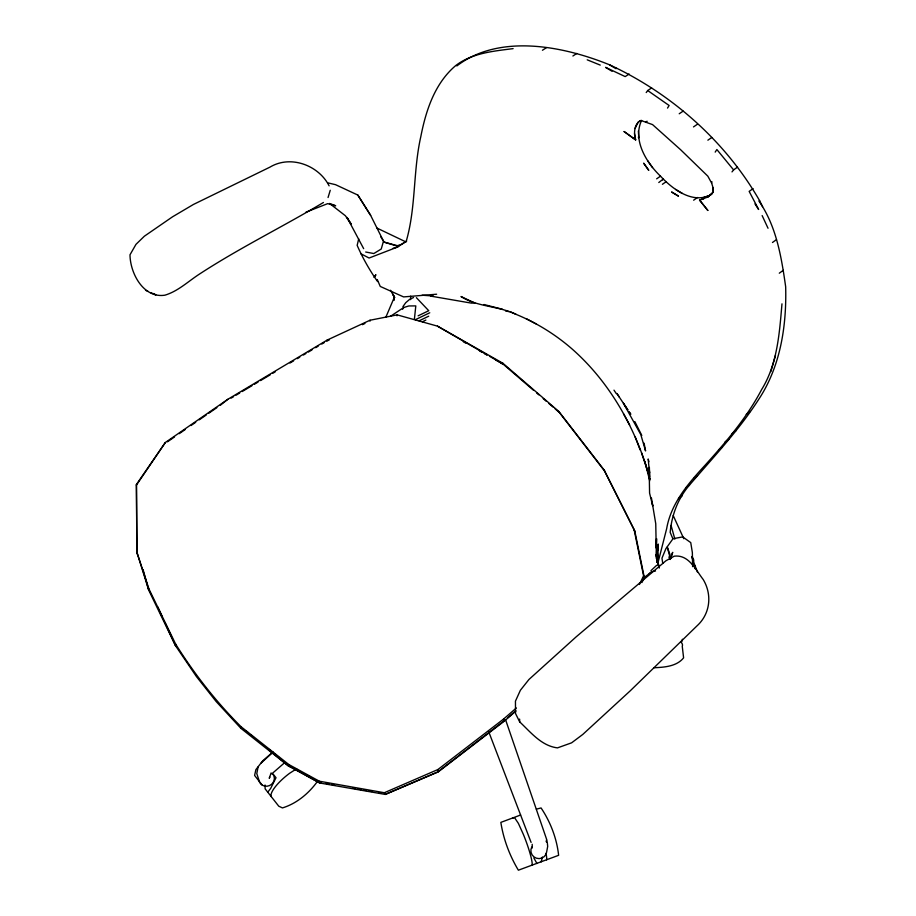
<?xml version="1.0" encoding="UTF-8"?>
<svg xmlns="http://www.w3.org/2000/svg" width="916" height="916" viewBox="0 0 916 916"><rect width="100%" height="100%" fill="white"/><g stroke="black" fill="none" stroke-linecap="round" stroke-linejoin="round"><path stroke-width="1.37" d="M659.405 567.702L657.665 564.016L658.283 544.081L658.329 549.726M410.574 299.635L410.689 296.166M656.211 547.573L655.753 523.734L651.436 497.96M641.898 582.599L644.326 577.572L634.834 531.211L604.022 469.885L558.829 411.479L502.907 363.263L437.482 326.142L397.189 314.875L370.03 320.234L327.241 340.031L227.855 399.284L165.327 442.52L136.427 484.472L136.965 552.462L148.942 588.942L175.654 644.108L175.563 645.78L196.516 676.684L216.187 701.564L240.942 728.369L288.551 766.039L319.753 782.997L385.235 794.424L438.26 771.856L504.144 721.27L516.029 710.953M164.834 622.422L175.563 645.78L148.724 590.19L136.965 552.462M781.978 303.837C779.436 333.138 777.466 364.018 761.562 389.678C746.941 417.559 726.285 441.695 705.32 464.973C688.282 483.396 671.062 503.216 666.653 528.692L657.665 564.016M634.49 133.621L635.647 139.896L624.128 131.549L635.647 139.896C633.609 133.564 633.964 123.568 640.96 120.488L652.547 124.599L680.611 149.72L707.816 176.147L711.663 183.143L713.117 187.929L713.255 192.12L707.976 196.986L699.549 200.077L707.816 210.428L699.549 200.077L703.786 198.772M711.869 194.261C693.309 204.921 672.871 189.383 660.505 176.181C646.318 162.601 632.406 140.034 641.601 120.431M711.663 183.143L711.835 181.597M240.942 728.369L241.148 726.8A433.36 328.443 78.3 0 1 175.654 644.108M532.31 847.953L532.196 844.3M148.942 588.942L148.724 590.19L143.102 569.649M294.998 768.581L288.551 766.039L288.815 764.528L241.148 726.8M397.017 315.802L397.189 314.875M694.775 568.561L695.267 565.985M692.565 566.638L693.79 560.111L692.038 556.424M770.848 371.621L775.497 355.465M165.327 442.52L136.427 485.114M358.706 238.87L357.16 245.362C362.679 258.037 369.629 270.243 377.552 281.533M541.173 861.91L542.375 857.033M258.106 766.932L256.789 773.585L258.873 779.894A7.855 7.408 -25.4 0 0 269.418 785.619A7.855 7.408 -25.4 0 0 272.853 774.054M681.733 641.795L682.397 639.265M328.168 182.948L335.531 184.677L357.824 195.062L370.637 215.374L383.506 241.137L381.239 249.026L373.831 253.537L365.69 252.026M328.054 197.524L330.252 190.276M271.113 772.898L269.258 778.325L269.785 777.146M670.455 558.817L672.699 552.337L670.409 558.875L667.272 547.047L670.111 554.981M227.855 399.284L220.401 405.204M385.842 317.245L394.487 296.933L393.983 300.276L394.052 296.704L392.85 294.047L394.647 297.62L390.514 290.257M327.241 340.031L326.737 341.107L329.279 339.928M639.448 584.454L643.582 575.843L634.078 529.494L604.022 469.885M635.04 128.515L638.269 121.954L640.96 120.488M672.871 538.734L670.18 532.425C671.726 514.998 678.012 498.304 689.542 485.022C713.278 457.29 738.617 430.554 758.482 399.72C780.535 366.503 786.684 325.936 785.665 286.754C781.44 257.19 776.436 226.115 758.94 201.119L759.593 200.65C725.541 141.339 671.462 93.501 609.518 64.796C563.489 46.121 499.518 33.274 456.832 65.941M667.524 108.088L669.127 105.5L647.704 90.535L646.215 92.562M715.19 152.113L716.873 149.537L733.579 169.884L732.01 171.899M402.536 309.207L403.75 307.49L390.617 316.215M402.914 306.62L405.742 302.692L409.635 299.36L413.54 297.517M658.787 182.524L663.39 178.906L662.646 179.868M267.77 792.203L270.667 788.401L276.014 777.73L273.346 774.352M317.486 781.371C308.841 793.348 296.727 803.55 282.449 807.923L278.762 806.195L265.125 788.836L265.045 785.001M650.955 570.622L656.658 565.298M273.082 752.128L261.163 762.982M707.976 196.986L713.255 192.12L713.117 187.929M271.789 773.871L284.567 762.753M272.728 752.15L262.697 760.875L255.885 769.623L254.602 775.44L262.113 785.001M288.815 764.528L319.329 781.211L384.331 792.729L437.848 769.566L503.514 719.106L516.361 707.976M505.38 719.758L437.814 771.925L385.235 794.424L384.331 792.729M507.544 717.892L515.09 711.343M642.792 578.786L644.326 577.572L643.582 575.843M649.249 573.679L651.917 571.641L655.513 571M643.902 577.721L651.917 571.641M693.755 478.553L697.557 475.679M685.763 487.873L689.542 485.022M678.458 498.636L682.202 495.808M724.968 442.085L728.884 439.13M718.522 450.019L722.426 447.088M746.254 414.353L750.238 411.376M732.159 433.531L736.098 430.577M406.658 241.114L401.849 244.229L396.628 245.946L383.678 241.996L398.712 246.038M779.298 273.197L783.295 270.3M772.474 242.488L776.459 239.637M753.112 188.616L749.162 191.398L758.631 209.466L754.979 203.913M733.579 169.884L737.517 167.136M693.63 200.192L697.5 197.49M167.479 441.81L174.532 436.932M179.238 433.669L185.112 429.604M190.997 425.539L195.703 422.287M199.23 419.849L206.283 414.959M208.642 413.334L216.874 407.643M662.417 184.299L666.275 181.631M707.873 140.182L711.801 137.492M656.646 178.826L660.505 176.181M693.492 126.923L697.408 124.244M679.225 113.767L683.141 111.111M647.704 90.535L651.62 87.925M414.433 318.86L415.807 305.898L408.834 305.955L403.704 307.524M629.109 74.013L625.204 76.601L605.602 67.36L612.037 71.276M616.605 68.265L615.953 68.689L609.518 64.796M572.889 56.002L576.794 53.449M542.444 50.254L546.36 47.724M296.601 768.799L289.548 773.322A25.247 7.179 -39 0 0 271.17 796.531M231.13 398.128L233.591 396.662M236.042 395.208L239.717 393.01M242.167 391.544L251.969 385.705M254.419 384.239L258.094 382.041M260.545 380.587L270.357 374.736M272.808 373.27L275.258 371.804M289.96 363.034L293.635 360.847M297.322 358.648L299.772 357.183M303.448 354.996L305.898 353.53M308.349 352.065L312.024 349.878M315.699 347.679L318.15 346.225M321.825 344.027L324.275 342.561M360.767 253.686L369.091 258.026L397.67 247.011L406.269 241.137C416.082 207.291 413.013 171.006 420.833 136.53C425.94 110.401 434.779 83.253 455.779 65.528C472.164 53.002 493.38 51.182 513.12 48.628M323.44 202.482C282.357 227.019 239.202 248.099 199.127 274.296C187.94 281.601 177.956 291.277 164.891 295.192C143.411 298.501 130.141 273.186 130.003 254.785L135.98 244.354L144.385 236.202L172.54 216.806L193.425 204.463L269.934 167.147C290.509 154.712 318.631 165.201 329.107 185.834M422.345 321.791L425.871 320.085M415.257 319.741L429.764 312.768M419.047 320.852L428.711 316.203M418.108 315.825L428.745 310.719L416.391 297.666M362.404 324.665L364.946 323.485M305.887 212.214L327.653 203.65L335.691 205.779L330.745 203.902M301.055 772.188L289.96 766.326L319.753 782.997L320.772 782.596M520.609 815.011L500.846 822.385C503.457 839.193 509.617 855.636 518.376 870.2L558.623 855.315C556.825 838.575 550.459 821.904 541.07 807.958L536.375 809.137M707.679 196.058L702.79 197.822L703.373 198.383M645.883 121.736L647.188 121.278M393.044 248.328L397.67 247.011M437.814 771.925L437.848 769.566M436.634 294.219L403.59 296.91L380.266 286.445L377.266 279.552M512.8 817.919L514.655 817.805L518.376 823.37L523.368 834.407A25.797 3.355 69.6 0 1 532.127 865.322M422.081 295.215L433.337 296.005M653.726 667.764C664.066 667.295 676.638 666.573 683.599 657.848L682.26 646.364A24.285 8.713 -5.6 0 0 680.657 641.933M641.521 452.802L648.894 474.763C634.88 427.177 609.781 382.201 572.237 349.111C555.623 334.603 536.547 322.753 516.132 314.383C498.51 305.795 477.545 307.146 460.988 296.521L474.832 303.059L471.248 303.104L430.543 296.086M326.302 783.558L329.062 784.039M331.821 784.52L334.58 785.001M352.523 788.126L355.282 788.607M358.041 789.077L360.812 789.558M363.572 790.039L366.331 790.519M369.091 791L371.85 791.481M378.755 792.683L381.514 793.164M505.495 310.925L509.33 311.703M502.529 309.276L483.911 304.501M587.213 59.826L600.255 65.105M510.613 311.955L516.132 314.383M145.518 290.257L148.094 291.425M150.659 292.582L155.8 294.895L153.59 293.532M406.006 241.961L377.037 228.118M535.837 323.795L526.253 318.665M500.605 362.816L503.136 364.144L533.456 390.227M307.215 775.44L309.677 776.745M315.848 779.997L318.31 781.291M463.347 341.748L465.832 343.145M479.503 350.851L481.999 352.248M484.484 353.645L486.969 355.042M495.671 359.942L503.136 364.144L502.907 363.263M437.482 326.142L487.026 354.824M489.51 356.255L503.136 364.144M675.607 189.406L682.271 193.413M329.508 203.432L345.355 215.729L351.114 223.996L347.004 217.401L363.663 248.66M546.108 841.541L547.161 842.365L546.314 840.212M248.247 732.834L246.061 731.071L248.213 732.903M268.01 748.704L270.209 750.467M272.396 752.231L278.979 757.521M250.4 734.701L253.663 737.38M267.838 749.025L288.551 766.039M536.707 393.021L538.871 394.876M543.199 398.609L546.451 401.403M548.615 403.258L552.943 406.99M555.119 408.857L559.447 412.578L604.778 471.259M638.292 137.182L638.864 137.721L638.36 131.011M519.681 721.865C530.73 732.25 541.471 745.945 557.489 747.88L571.595 742.83L582.771 734.449L630.219 690.836L696.95 625.914C710.232 613.938 712.385 594.759 703.213 579.519C695.691 569.821 688.798 554.317 674.233 556.184L665.875 560.81L576.107 636.895L528.944 679.489L520.391 690.263L515.445 701.152L515.525 713.53L519.681 721.865L519.612 719.071M647.623 160.678L652.524 167.594M627.723 409.727L616.892 393.479L619.331 397.155M629.258 412.017L630.78 414.307L629.338 412.131M627.849 409.91L623.407 403.235L640.788 434.55L645.574 450.947L644.074 443.161M613.995 390.147L616.262 393.582M370.637 215.374L357.824 195.062M380.713 236.717L383.506 241.137M629.693 425.001L623.521 413.803M533.879 858.029L536.959 863.502M558.829 411.479L559.447 412.578M668.852 556.962L670.191 559.458M634.845 421.623L641.807 435.455M759.593 200.65L762.593 206.661M762.146 215.581L768.032 228.256M157.689 606.861L161.857 615.941M673.226 515.582L683.805 538.722M634.078 529.494L634.834 531.211M691.775 557.134L697.488 572.111M488.823 731.987L531.097 842.411M635.235 437.035L640.112 449.882M505.609 719.85L546.955 840.304M659.245 566.626L656.566 558.474L656.532 555.68M650.085 478.828L648.459 473.435L649.913 479.595M503.514 719.106L504.144 721.27M671.073 525.44L674.852 539.089M659.131 567.886L656.566 558.474L656.566 555.634M648.906 461.744L648.185 458.985L649.536 473.114L649.375 467.412M644.818 461.366L649.742 480.785M658.043 562.55L656.131 554.512L656.543 538.608L656.44 548.707M319.329 781.211L319.753 782.997M658.947 567.038L656.131 554.512L657.001 562.39L656.772 555.508M652.1 502.002L652.742 506.056L649.581 493.117L649.146 468.099L649.948 476.48M662.749 563.455L661.97 558.176L665.921 548.604L672.997 538.745L682.718 536.89L690.744 542.604L692.359 552.566L692.588 565.619M658.146 559.012L656.898 549.566L658.1 562.722M547.379 843.327L547.688 846.407L546.634 852.052A7.969 7.74 25.8 0 1 536.341 858.178A7.969 7.74 25.8 0 1 531.784 847.014M656.646 555.657L657.001 562.39M370.03 320.234L370.041 321.138M136.427 484.472L136.873 553.676M546.005 853.449A25.762 3.561 69.5 0 1 546.589 859.861M375.778 274.892L374.255 277.353L375.778 274.892M678.413 196.093L671.749 192.085L678.413 196.093M648.677 170.227L643.765 163.311L648.677 170.227"/></g></svg>
